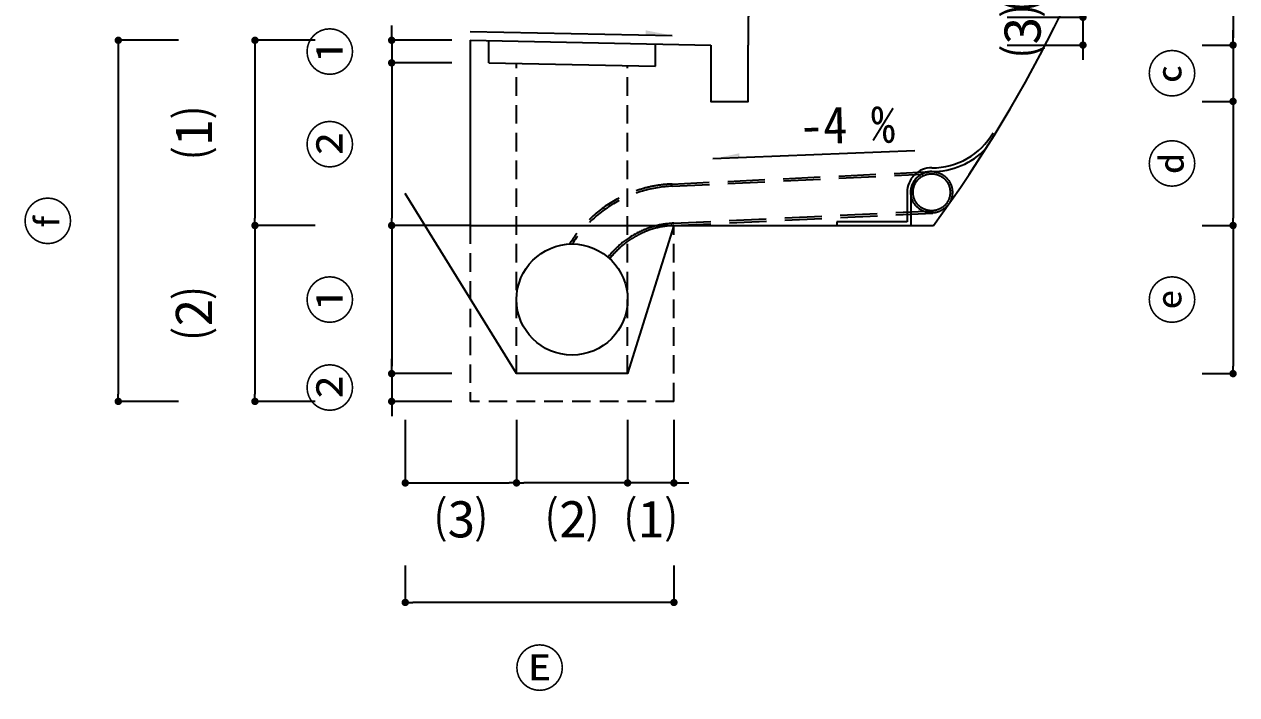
# Model space of a CAD drawing. Header units: millimetres. Extents: x -69382 to 174843, y -46375 to 101648.
# Drawn here: x -23200 to -19927, y -14442 to -12632 of the extents above; entities that cross this region are included whole.
import ezdxf

# ---------------------------------------------------------------- set-up
doc = ezdxf.new("R2010")
doc.units = ezdxf.units.MM
doc.header["$LTSCALE"] = 1000
doc.linetypes.add('A-DASHD01', pattern=[0.75, 0.5, -0.25])
doc.linetypes.add('HIDDEN', pattern=[0.375, 0.25, -0.125])
for name, color, linetype in [('-길작업', 255, 'Continuous'), ('CS-CONC-MAJR', 4, 'Continuous'), ('CS-EXCV', 3, 'A-DIGLN01'), ('CS-LEAL', 1, 'Continuous'), ('CS-LEAT', 3, 'Continuous'), ('CZ-HIDL', 2, 'A-DASHD01'), ('DIM1', 1, 'Continuous')]:
    doc.layers.add(name, color=color, linetype=linetype)
doc.styles.add('WGTXT', font='DotumChe.ttf')
doc.linetypes.add('A-DIGLN01', pattern='A,0.9,-0.2,[19,kscals.shx,S=0.1,R=180,X=0,Y=0],0.9', length=2)
doc.dimstyles.new('DIM-01', dxfattribs={"dimscale": 100, "dimtxt": 3, "dimasz": 0.6, "dimexe": 0, "dimexo": 0, "dimgap": 1, "dimtad": 1, "dimdec": 0, "dimrnd": 0.001, "dimzin": 1, "dimdsep": 46, "dimlunit": 6, "dimtxsty": 'WGTXT', "dimblk": 'DOT', "dimcen": 0, "dimclrd": 1, "dimclre": 1, "dimclrt": 3, "dimadec": 4, "dimazin": 0, "dimtfac": 1, "dimtdec": 0, "dimtix": 1, "dimtmove": 2, "dimatfit": 3, "dimldrblk": 'DOT', "dimfxl": 1.5, "dimlwd": -1, "dimarcsym": 0})

# ---------------------------------------------------------------- blocks, each defined once
blk = doc.blocks.new('_Dot')
at = {"layer": 'DIM1'}
blk.add_line((0, 0), (-1, 0), dxfattribs=at)
at = {"layer": 'DIM1', "const_width": 0.5}
blk.add_lwpolyline([(-0.25, 0, 1), (0.25, 0, 1)], format="xyb", close=True, dxfattribs=at)
blk = doc.blocks.new('*D161')
at = {"color": 1, "linetype": 'ByBlock', "lineweight": -2, "transparency": 16777216}
for p, q in [((-22046.2, -12736.5), (-22208.3, -12736.5)), ((-22046.2, -13175.5), (-22208.3, -13175.5))]:
    blk.add_line(p, q, dxfattribs=at)
at = {"color": 1, "transparency": 16777216}
blk.add_line((-22208.3, -12756.5), (-22208.3, -13155.5), dxfattribs=at)
at = {"layer": 'Defpoints', "color": 0, "linetype": 'ByBlock', "transparency": 16777216}
for p in [(-21996.2, -12736.5), (-22208.3, -13175.5), (-21996.2, -13175.5)]:
    blk.add_point(p, dxfattribs=at)
at = {"color": 1, "linetype": 'ByBlock', "transparency": 16777216, "xscale": 20, "yscale": 20, "zscale": 20}
for p, rotation in [((-22208.3, -12736.5), 90), ((-22208.3, -13175.5), 270)]:
    blk.add_blockref('_Dot', p, dxfattribs=dict(at, rotation=rotation))
at = {"color": 3, "linetype": 'ByBlock', "transparency": 16777216, "insert": (-22367.7, -12956), "char_height": 100, "attachment_point": 5, "rotation": 90, "style": 'WGTXT'}
blk.add_mtext('②', dxfattribs=at)
blk = doc.blocks.new('*D163')
at = {"color": 1, "transparency": 16777216}
for p, q in [((-20341.8, -12418.5), (-20341.8, -12398.5)), ((-20341.8, -12438.5), (-20341.8, -12613.5)), ((-20341.8, -12633.5), (-20341.8, -12653.5))]:
    blk.add_line(p, q, dxfattribs=at)
at = {"color": 1, "linetype": 'ByBlock', "lineweight": -2, "transparency": 16777216}
for p, q in [((-20546.2, -12438.5), (-20341.8, -12438.5)), ((-20546.2, -12613.5), (-20341.8, -12613.5))]:
    blk.add_line(p, q, dxfattribs=at)
at = {"layer": 'Defpoints', "color": 0, "linetype": 'ByBlock', "transparency": 16777216}
for p in [(-20596.2, -12438.5), (-20596.2, -12613.5), (-20341.8, -12613.5)]:
    blk.add_point(p, dxfattribs=at)
at = {"color": 1, "linetype": 'ByBlock', "transparency": 16777216, "xscale": 20, "yscale": 20, "zscale": 20}
for p, rotation in [((-20341.8, -12438.5), 270), ((-20341.8, -12613.5), 90)]:
    blk.add_blockref('_Dot', p, dxfattribs=dict(at, rotation=rotation))
at = {"color": 3, "linetype": 'ByBlock', "transparency": 16777216, "insert": (-20499.4, -12526), "char_height": 100, "attachment_point": 5, "rotation": 90, "style": 'WGTXT'}
blk.add_mtext('⑵', dxfattribs=at)
blk = doc.blocks.new('*D164')
at = {"color": 1, "transparency": 16777216}
for p, q in [((-20341.8, -12593.5), (-20341.8, -12573.5)), ((-20341.8, -12613.5), (-20341.8, -12688.5)), ((-20341.8, -12708.5), (-20341.8, -12728.5))]:
    blk.add_line(p, q, dxfattribs=at)
at = {"color": 1, "linetype": 'ByBlock', "lineweight": -2, "transparency": 16777216}
for p, q in [((-20546.2, -12613.5), (-20341.8, -12613.5)), ((-20546.2, -12688.5), (-20341.8, -12688.5))]:
    blk.add_line(p, q, dxfattribs=at)
at = {"layer": 'Defpoints', "color": 0, "linetype": 'ByBlock', "transparency": 16777216}
for p in [(-20596.2, -12613.5), (-20596.2, -12688.5), (-20341.8, -12688.5)]:
    blk.add_point(p, dxfattribs=at)
at = {"color": 1, "linetype": 'ByBlock', "transparency": 16777216, "xscale": 20, "yscale": 20, "zscale": 20}
for p, rotation in [((-20341.8, -12613.5), 270), ((-20341.8, -12688.5), 90)]:
    blk.add_blockref('_Dot', p, dxfattribs=dict(at, rotation=rotation))
at = {"color": 3, "linetype": 'ByBlock', "transparency": 16777216, "insert": (-20499.4, -12651), "char_height": 100, "attachment_point": 5, "rotation": 90, "style": 'WGTXT'}
blk.add_mtext('⑶', dxfattribs=at)
blk = doc.blocks.new('*D157')
at = {"color": 1, "linetype": 'ByBlock', "lineweight": -2, "transparency": 16777216}
for p, q in [((-20019.7, -12028.5), (-19936.6, -12028.5)), ((-20019.7, -12688.5), (-19936.6, -12688.5))]:
    blk.add_line(p, q, dxfattribs=at)
at = {"color": 1, "transparency": 16777216}
blk.add_line((-19936.6, -12048.5), (-19936.6, -12668.5), dxfattribs=at)
at = {"layer": 'Defpoints', "color": 0, "linetype": 'ByBlock', "transparency": 16777216}
for p in [(-20069.7, -12028.5), (-20069.7, -12688.5), (-19936.6, -12688.5)]:
    blk.add_point(p, dxfattribs=at)
at = {"color": 1, "linetype": 'ByBlock', "transparency": 16777216, "xscale": 20, "yscale": 20, "zscale": 20}
for p, rotation in [((-19936.6, -12028.5), 90), ((-19936.6, -12688.5), 270)]:
    blk.add_blockref('_Dot', p, dxfattribs=dict(at, rotation=rotation))
at = {"color": 3, "linetype": 'ByBlock', "transparency": 16777216, "insert": (-20093.7, -12358.5), "char_height": 100, "attachment_point": 5, "rotation": 90, "style": 'WGTXT'}
blk.add_mtext('ⓑ', dxfattribs=at)
blk = doc.blocks.new('*D158')
at = {"color": 1, "transparency": 16777216}
for p, q in [((-19936.6, -12668.5), (-19936.6, -12648.5)), ((-19936.6, -12688.5), (-19936.6, -12840.5)), ((-19936.6, -12860.5), (-19936.6, -12880.5))]:
    blk.add_line(p, q, dxfattribs=at)
at = {"color": 1, "linetype": 'ByBlock', "lineweight": -2, "transparency": 16777216}
for p, q in [((-20019.7, -12688.5), (-19936.6, -12688.5)), ((-20019.7, -12840.5), (-19936.6, -12840.5))]:
    blk.add_line(p, q, dxfattribs=at)
at = {"layer": 'Defpoints', "color": 0, "linetype": 'ByBlock', "transparency": 16777216}
for p in [(-20069.7, -12688.5), (-20069.7, -12840.5), (-19936.6, -12840.5)]:
    blk.add_point(p, dxfattribs=at)
at = {"color": 1, "linetype": 'ByBlock', "transparency": 16777216, "xscale": 20, "yscale": 20, "zscale": 20}
for p, rotation in [((-19936.6, -12688.5), 270), ((-19936.6, -12840.5), 90)]:
    blk.add_blockref('_Dot', p, dxfattribs=dict(at, rotation=rotation))
at = {"color": 3, "linetype": 'ByBlock', "transparency": 16777216, "insert": (-20093.7, -12764.5), "char_height": 100, "attachment_point": 5, "rotation": 90, "style": 'WGTXT'}
blk.add_mtext('ⓒ', dxfattribs=at)
blk = doc.blocks.new('*D159')
at = {"color": 1, "linetype": 'ByBlock', "lineweight": -2, "transparency": 16777216}
for p, q in [((-20019.7, -12840.5), (-19936.6, -12840.5)), ((-20019.7, -13175.5), (-19936.6, -13175.5))]:
    blk.add_line(p, q, dxfattribs=at)
at = {"color": 1, "transparency": 16777216}
blk.add_line((-19936.6, -12860.5), (-19936.6, -13155.5), dxfattribs=at)
at = {"layer": 'Defpoints', "color": 0, "linetype": 'ByBlock', "transparency": 16777216}
for p in [(-20069.7, -12840.5), (-20069.7, -13175.5), (-19936.6, -13175.5)]:
    blk.add_point(p, dxfattribs=at)
at = {"color": 1, "linetype": 'ByBlock', "transparency": 16777216, "xscale": 20, "yscale": 20, "zscale": 20}
for p, rotation in [((-19936.6, -12840.5), 90), ((-19936.6, -13175.5), 270)]:
    blk.add_blockref('_Dot', p, dxfattribs=dict(at, rotation=rotation))
at = {"color": 3, "linetype": 'ByBlock', "transparency": 16777216, "insert": (-20093.7, -13008), "char_height": 100, "attachment_point": 5, "rotation": 90, "style": 'WGTXT'}
blk.add_mtext('ⓓ', dxfattribs=at)
blk = doc.blocks.new('*D151')
at = {"color": 1, "linetype": 'ByBlock', "lineweight": -2, "transparency": 16777216}
for p, q in [((-20019.7, -13175.5), (-19936.6, -13175.5)), ((-20019.7, -13575.5), (-19936.6, -13575.5))]:
    blk.add_line(p, q, dxfattribs=at)
at = {"color": 1, "transparency": 16777216}
blk.add_line((-19936.6, -13195.5), (-19936.6, -13555.5), dxfattribs=at)
at = {"layer": 'Defpoints', "color": 0, "linetype": 'ByBlock', "transparency": 16777216}
for p in [(-20069.7, -13175.5), (-20069.7, -13575.5), (-19936.6, -13575.5)]:
    blk.add_point(p, dxfattribs=at)
at = {"color": 1, "linetype": 'ByBlock', "transparency": 16777216, "xscale": 20, "yscale": 20, "zscale": 20}
for p, rotation in [((-19936.6, -13175.5), 90), ((-19936.6, -13575.5), 270)]:
    blk.add_blockref('_Dot', p, dxfattribs=dict(at, rotation=rotation))
at = {"color": 3, "linetype": 'ByBlock', "transparency": 16777216, "insert": (-20093.7, -13375.5), "char_height": 100, "attachment_point": 5, "rotation": 90, "style": 'WGTXT'}
blk.add_mtext('ⓔ', dxfattribs=at)
blk = doc.blocks.new('*D148')
at = {"color": 1, "linetype": 'ByBlock', "lineweight": -2, "transparency": 16777216}
for p, q in [((-21571.2, -13700.5), (-21571.2, -13870.5)), ((-21446.2, -13700.5), (-21446.2, -13870.5))]:
    blk.add_line(p, q, dxfattribs=at)
at = {"color": 1, "transparency": 16777216}
for p, q in [((-21591.2, -13870.5), (-21611.2, -13870.5)), ((-21446.2, -13870.5), (-21571.2, -13870.5)), ((-21426.2, -13870.5), (-21406.2, -13870.5))]:
    blk.add_line(p, q, dxfattribs=at)
at = {"layer": 'Defpoints', "color": 0, "linetype": 'ByBlock', "transparency": 16777216}
for p in [(-21571.2, -13650.5), (-21446.2, -13650.5), (-21571.2, -13870.5)]:
    blk.add_point(p, dxfattribs=at)
at = {"color": 1, "linetype": 'ByBlock', "transparency": 16777216, "xscale": 20, "yscale": 20, "zscale": 20}
blk.add_blockref('_Dot', (-21571.2, -13870.5), dxfattribs=at)
at = {"color": 1, "linetype": 'ByBlock', "transparency": 16777216, "xscale": 20, "yscale": 20, "zscale": 20, "rotation": 180}
blk.add_blockref('_Dot', (-21446.2, -13870.5), dxfattribs=at)
at = {"color": 3, "linetype": 'ByBlock', "transparency": 16777216, "insert": (-21508.7, -13974.3), "char_height": 100, "attachment_point": 5, "style": 'WGTXT'}
blk.add_mtext('⑴', dxfattribs=at)
blk = doc.blocks.new('*D149')
at = {"color": 1, "linetype": 'ByBlock', "lineweight": -2, "transparency": 16777216}
for p, q in [((-22171.6, -13700.5), (-22171.6, -13870.5)), ((-21871.2, -13700.5), (-21871.2, -13870.5))]:
    blk.add_line(p, q, dxfattribs=at)
at = {"color": 1, "transparency": 16777216}
blk.add_line((-22151.6, -13870.5), (-21891.2, -13870.5), dxfattribs=at)
at = {"layer": 'Defpoints', "color": 0, "linetype": 'ByBlock', "transparency": 16777216}
for p in [(-22171.6, -13650.5), (-21871.2, -13650.5), (-21871.2, -13870.5)]:
    blk.add_point(p, dxfattribs=at)
at = {"color": 1, "linetype": 'ByBlock', "transparency": 16777216, "xscale": 20, "yscale": 20, "zscale": 20, "rotation": 180}
blk.add_blockref('_Dot', (-22171.6, -13870.5), dxfattribs=at)
at = {"color": 1, "linetype": 'ByBlock', "transparency": 16777216, "xscale": 20, "yscale": 20, "zscale": 20}
blk.add_blockref('_Dot', (-21871.2, -13870.5), dxfattribs=at)
at = {"color": 3, "linetype": 'ByBlock', "transparency": 16777216, "insert": (-22021.4, -13974.3), "char_height": 100, "attachment_point": 5, "style": 'WGTXT'}
blk.add_mtext('⑶', dxfattribs=at)
blk = doc.blocks.new('*D150')
at = {"color": 1, "linetype": 'ByBlock', "lineweight": -2, "transparency": 16777216}
for p, q in [((-21871.2, -13700.5), (-21871.2, -13870.5)), ((-21571.2, -13700.5), (-21571.2, -13870.5))]:
    blk.add_line(p, q, dxfattribs=at)
at = {"color": 1, "transparency": 16777216}
blk.add_line((-21591.2, -13870.5), (-21851.2, -13870.5), dxfattribs=at)
at = {"layer": 'Defpoints', "color": 0, "linetype": 'ByBlock', "transparency": 16777216}
for p in [(-21871.2, -13650.5), (-21571.2, -13650.5), (-21871.2, -13870.5)]:
    blk.add_point(p, dxfattribs=at)
at = {"color": 1, "linetype": 'ByBlock', "transparency": 16777216, "xscale": 20, "yscale": 20, "zscale": 20, "rotation": 180}
blk.add_blockref('_Dot', (-21871.2, -13870.5), dxfattribs=at)
at = {"color": 1, "linetype": 'ByBlock', "transparency": 16777216, "xscale": 20, "yscale": 20, "zscale": 20}
blk.add_blockref('_Dot', (-21571.2, -13870.5), dxfattribs=at)
at = {"color": 3, "linetype": 'ByBlock', "transparency": 16777216, "insert": (-21721.2, -13974.3), "char_height": 100, "attachment_point": 5, "style": 'WGTXT'}
blk.add_mtext('⑵', dxfattribs=at)
blk = doc.blocks.new('*D170')
at = {"color": 1, "transparency": 16777216}
for p, q in [((-22208.3, -13555.5), (-22208.3, -13535.5)), ((-22208.3, -13575.5), (-22208.3, -13650.5)), ((-22208.3, -13670.5), (-22208.3, -13690.5))]:
    blk.add_line(p, q, dxfattribs=at)
at = {"color": 1, "linetype": 'ByBlock', "lineweight": -2, "transparency": 16777216}
for p, q in [((-22046.2, -13575.5), (-22208.3, -13575.5)), ((-22046.2, -13650.5), (-22208.3, -13650.5))]:
    blk.add_line(p, q, dxfattribs=at)
at = {"layer": 'Defpoints', "color": 0, "linetype": 'ByBlock', "transparency": 16777216}
for p in [(-21996.2, -13575.5), (-22208.3, -13650.5), (-21996.2, -13650.5)]:
    blk.add_point(p, dxfattribs=at)
at = {"color": 1, "linetype": 'ByBlock', "transparency": 16777216, "xscale": 20, "yscale": 20, "zscale": 20}
for p, rotation in [((-22208.3, -13575.5), 270), ((-22208.3, -13650.5), 90)]:
    blk.add_blockref('_Dot', p, dxfattribs=dict(at, rotation=rotation))
at = {"color": 3, "linetype": 'ByBlock', "transparency": 16777216, "insert": (-22367.7, -13613), "char_height": 100, "attachment_point": 5, "rotation": 90, "style": 'WGTXT'}
blk.add_mtext('②', dxfattribs=at)
blk = doc.blocks.new('*D171')
at = {"color": 1, "linetype": 'ByBlock', "lineweight": -2, "transparency": 16777216}
for p, q in [((-22415.2, -12675.5), (-22577.4, -12675.5)), ((-22415.2, -13175.5), (-22577.4, -13175.5))]:
    blk.add_line(p, q, dxfattribs=at)
at = {"color": 1, "transparency": 16777216}
blk.add_line((-22577.4, -12695.5), (-22577.4, -13155.5), dxfattribs=at)
at = {"layer": 'Defpoints', "color": 0, "linetype": 'ByBlock', "transparency": 16777216}
for p in [(-22365.2, -12675.5), (-22577.4, -13175.5), (-22365.2, -13175.5)]:
    blk.add_point(p, dxfattribs=at)
at = {"color": 1, "linetype": 'ByBlock', "transparency": 16777216, "xscale": 20, "yscale": 20, "zscale": 20}
for p, rotation in [((-22577.4, -12675.5), 90), ((-22577.4, -13175.5), 270)]:
    blk.add_blockref('_Dot', p, dxfattribs=dict(at, rotation=rotation))
at = {"color": 3, "linetype": 'ByBlock', "transparency": 16777216, "insert": (-22736.7, -12925.5), "char_height": 100, "attachment_point": 5, "rotation": 90, "style": 'WGTXT'}
blk.add_mtext('⑴', dxfattribs=at)
blk = doc.blocks.new('*D172')
at = {"color": 1, "transparency": 16777216}
for p, q in [((-22208.3, -12655.5), (-22208.3, -12635.5)), ((-22208.3, -12675.5), (-22208.3, -12736.5)), ((-22208.3, -12756.5), (-22208.3, -12776.5))]:
    blk.add_line(p, q, dxfattribs=at)
at = {"color": 1, "linetype": 'ByBlock', "lineweight": -2, "transparency": 16777216}
for p, q in [((-22046.2, -12675.5), (-22208.3, -12675.5)), ((-22046.2, -12736.5), (-22208.3, -12736.5))]:
    blk.add_line(p, q, dxfattribs=at)
at = {"layer": 'Defpoints', "color": 0, "linetype": 'ByBlock', "transparency": 16777216}
for p in [(-21996.2, -12675.5), (-22208.3, -12736.5), (-21996.2, -12736.5)]:
    blk.add_point(p, dxfattribs=at)
at = {"color": 1, "linetype": 'ByBlock', "transparency": 16777216, "xscale": 20, "yscale": 20, "zscale": 20}
for p, rotation in [((-22208.3, -12675.5), 270), ((-22208.3, -12736.5), 90)]:
    blk.add_blockref('_Dot', p, dxfattribs=dict(at, rotation=rotation))
at = {"color": 3, "linetype": 'ByBlock', "transparency": 16777216, "insert": (-22367.7, -12706), "char_height": 100, "attachment_point": 5, "rotation": 90, "style": 'WGTXT'}
blk.add_mtext('①', dxfattribs=at)
blk = doc.blocks.new('*D173')
at = {"color": 1, "linetype": 'ByBlock', "lineweight": -2, "transparency": 16777216}
for p, q in [((-22415.2, -13175.5), (-22577.4, -13175.5)), ((-22415.2, -13650.5), (-22577.4, -13650.5))]:
    blk.add_line(p, q, dxfattribs=at)
at = {"color": 1, "transparency": 16777216}
blk.add_line((-22577.4, -13195.5), (-22577.4, -13630.5), dxfattribs=at)
at = {"layer": 'Defpoints', "color": 0, "linetype": 'ByBlock', "transparency": 16777216}
for p in [(-22365.2, -13175.5), (-22577.4, -13650.5), (-22365.2, -13650.5)]:
    blk.add_point(p, dxfattribs=at)
at = {"color": 1, "linetype": 'ByBlock', "transparency": 16777216, "xscale": 20, "yscale": 20, "zscale": 20}
for p, rotation in [((-22577.4, -13175.5), 90), ((-22577.4, -13650.5), 270)]:
    blk.add_blockref('_Dot', p, dxfattribs=dict(at, rotation=rotation))
at = {"color": 3, "linetype": 'ByBlock', "transparency": 16777216, "insert": (-22736.7, -13413), "char_height": 100, "attachment_point": 5, "rotation": 90, "style": 'WGTXT'}
blk.add_mtext('⑵', dxfattribs=at)
blk = doc.blocks.new('*D175')
at = {"color": 1, "linetype": 'ByBlock', "lineweight": -2, "transparency": 16777216}
for p, q in [((-22046.2, -13175.5), (-22208.3, -13175.5)), ((-22046.2, -13575.5), (-22208.3, -13575.5))]:
    blk.add_line(p, q, dxfattribs=at)
at = {"color": 1, "transparency": 16777216}
blk.add_line((-22208.3, -13195.5), (-22208.3, -13555.5), dxfattribs=at)
at = {"layer": 'Defpoints', "color": 0, "linetype": 'ByBlock', "transparency": 16777216}
for p in [(-21996.2, -13175.5), (-22208.3, -13575.5), (-21996.2, -13575.5)]:
    blk.add_point(p, dxfattribs=at)
at = {"color": 1, "linetype": 'ByBlock', "transparency": 16777216, "xscale": 20, "yscale": 20, "zscale": 20}
for p, rotation in [((-22208.3, -13175.5), 90), ((-22208.3, -13575.5), 270)]:
    blk.add_blockref('_Dot', p, dxfattribs=dict(at, rotation=rotation))
at = {"color": 3, "linetype": 'ByBlock', "transparency": 16777216, "insert": (-22367.7, -13375.5), "char_height": 100, "attachment_point": 5, "rotation": 90, "style": 'WGTXT'}
blk.add_mtext('①', dxfattribs=at)
blk = doc.blocks.new('*D174')
at = {"color": 1, "linetype": 'ByBlock', "lineweight": -2, "transparency": 16777216}
for p, q in [((-22784.2, -12675.5), (-22946.4, -12675.5)), ((-22784.2, -13650.5), (-22946.4, -13650.5))]:
    blk.add_line(p, q, dxfattribs=at)
at = {"color": 1, "transparency": 16777216}
blk.add_line((-22946.4, -12695.5), (-22946.4, -13630.5), dxfattribs=at)
at = {"layer": 'Defpoints', "color": 0, "linetype": 'ByBlock', "transparency": 16777216}
for p in [(-22734.2, -12675.5), (-22946.4, -13650.5), (-22734.2, -13650.5)]:
    blk.add_point(p, dxfattribs=at)
at = {"color": 1, "linetype": 'ByBlock', "transparency": 16777216, "xscale": 20, "yscale": 20, "zscale": 20}
for p, rotation in [((-22946.4, -12675.5), 90), ((-22946.4, -13650.5), 270)]:
    blk.add_blockref('_Dot', p, dxfattribs=dict(at, rotation=rotation))
at = {"color": 3, "linetype": 'ByBlock', "transparency": 16777216, "insert": (-23129.1, -13163), "char_height": 100, "attachment_point": 5, "rotation": 90, "style": 'WGTXT'}
blk.add_mtext('ⓕ', dxfattribs=at)
blk = doc.blocks.new('*D176')
at = {"color": 1, "linetype": 'ByBlock', "lineweight": -2, "transparency": 16777216}
for p, q in [((-22171.6, -14093.2), (-22171.6, -14193.2)), ((-21446.2, -14093.2), (-21446.2, -14193.2))]:
    blk.add_line(p, q, dxfattribs=at)
at = {"color": 1, "transparency": 16777216}
blk.add_line((-21466.2, -14193.2), (-22151.6, -14193.2), dxfattribs=at)
at = {"layer": 'Defpoints', "color": 0, "linetype": 'ByBlock', "transparency": 16777216}
for p in [(-22171.6, -14043.2), (-21446.2, -14043.2), (-22171.6, -14193.2)]:
    blk.add_point(p, dxfattribs=at)
at = {"color": 1, "linetype": 'ByBlock', "transparency": 16777216, "xscale": 20, "yscale": 20, "zscale": 20, "rotation": 180}
blk.add_blockref('_Dot', (-22171.6, -14193.2), dxfattribs=at)
at = {"color": 1, "linetype": 'ByBlock', "transparency": 16777216, "xscale": 20, "yscale": 20, "zscale": 20}
blk.add_blockref('_Dot', (-21446.2, -14193.2), dxfattribs=at)
at = {"color": 3, "linetype": 'ByBlock', "transparency": 16777216, "insert": (-21808.9, -14376.8), "char_height": 100, "attachment_point": 5, "style": 'WGTXT'}
blk.add_mtext('Ⓔ', dxfattribs=at)

msp = doc.modelspace()

# ---------------------------------------------------------------- linework, layer by layer
at = {"layer": '-길작업', "color": 3}
msp.add_line((-21996.1794, -13175.4655), (-22118.1721, -13175.4655), dxfattribs=at)
at = {"layer": 'CS-CONC-MAJR'}
for p, q in [((-21996.1794, -12675.4655), (-21346.1794, -12688.4655)), ((-21996.1794, -12675.4655), (-21996.1794, -13175.4655)), ((-21946.1794, -12736.4655), (-21946.1794, -12676.4655)), ((-21496.1794, -12745.4655), (-21496.1794, -12685.4655)), ((-21946.1794, -12736.4655), (-21496.1794, -12745.4655)), ((-21996.1794, -13175.4655), (-20745.2488, -13175.4655)), ((-20816.4265, -13165.4655), (-21006.4265, -13165.4655)), ((-21006.4265, -13165.4655), (-21006.4265, -13175.4655))]:
    msp.add_line(p, q, dxfattribs=at)
at = {"layer": 'CS-CONC-MAJR', "linetype": 'HIDDEN', "ltscale": 0.2}
for p, q in [((-21871.1794, -13575.4655), (-21871.1794, -12737.9655)), ((-21571.1794, -13575.4655), (-21571.1794, -12743.9655)), ((-21996.1794, -13175.4655), (-21996.1794, -13650.4655)), ((-21446.1794, -13650.4655), (-21446.1794, -13175.4655)), ((-21446.1794, -13650.4655), (-21996.1794, -13650.4655))]:
    msp.add_line(p, q, dxfattribs=at)
at = {"layer": 'CS-CONC-MAJR'}
for points in [[(-20596.1794, -12028.4655), (-20646.1794, -12028.4655), (-20946.1794, -12028.4655), (-21096.1794, -12028.4655), (-21126.1794, -12438.4655), (-21246.1794, -12613.4655), (-21246.1794, -12688.4655)], [(-21346.1794, -12688.4655), (-21346.1794, -12840.4655), (-21246.1794, -12840.4655), (-21246.1794, -12688.4655)], [(-20816.4265, -13085.8234), (-20816.4265, -13165.4655)], [(-20806.4265, -13085.8234), (-20806.4265, -13175.4655)]]:
    msp.add_lwpolyline(points, dxfattribs=at)
msp.add_circle((-21721.1794, -13375.4655), 150, dxfattribs=at)
for centre, radius, start, end in [((-23739.6658, -10984.8906), 3710.1417, 323.8125501, 344.4666215), ((-20748.7336, -12829.829), 190, 269.621106, 329.833521), ((-20748.7336, -12829.829), 200, 269.621106, 316.474495), ((-20750.4265, -13085.8234), 66, 89.621106, 180), ((-20750.4265, -13085.8234), 56, 89.621106, 180)]:
    msp.add_arc(centre, radius, start, end, dxfattribs=at)
at = {"layer": 'CS-EXCV'}
msp.add_lwpolyline([(-21446.1794, -13175.4655), (-21571.1794, -13575.4655), (-21871.1794, -13575.4655), (-22171.5793, -13088.9735)], dxfattribs=at)
at = {"layer": 'CS-LEAL'}
for p, q in [((-21996.1794, -12651.7409), (-21450.6932, -12662.6506)), ((-20795.8354, -12974.2027), (-21340.9947, -12996.0091))]:
    msp.add_line(p, q, dxfattribs=at)
for points in [[(-21450.6932, -12662.6506), (-21522.2535, -12648.7169), (-21522.5035, -12661.2144)], [(-21340.9947, -12996.0091), (-21269.7271, -12980.6484), (-21269.2275, -12993.1384)]]:
    msp.add_solid(points, dxfattribs=at)
at = {"layer": 'CZ-HIDL', "ltscale": 0.2}
for p, q in [((-21450.6559, -13063.5549), (-20749.0169, -13029.8681)), ((-21450.3783, -13069.5486), (-20773.976, -13036.8713)), ((-21446.4605, -13169.4719), (-20744.7803, -13135.7834)), ((-21446.2259, -13175.4673), (-20744.5405, -13141.7786))]:
    msp.add_line(p, q, dxfattribs=at)
at = {"layer": 'CZ-HIDL'}
for radius in [56, 50]:
    msp.add_circle((-20750.4265, -13085.8234), radius, dxfattribs=at)
at = {"layer": 'CZ-HIDL', "ltscale": 0.2}
for centre, radius, start, end in [((-21437.4681, -13404.4924), 341.1924, 92.215151, 148.3820373), ((-21437.468, -13404.4924), 335.1925, 92.2073595, 147.7170454)]:
    msp.add_arc(centre, radius, start, end, dxfattribs=at)
at = {"layer": 'CZ-HIDL', "ltscale": 20}
for radius, start, end in [(235.1925, 92.1911991, 142.4694662), (229.1925, 92.1899604, 142.5745651)]:
    msp.add_arc((-21437.468, -13404.4924), radius, start, end, dxfattribs=at)

# ---------------------------------------------------------------- texts
at = {"layer": 'CS-LEAT', "style": 'WGTXT'}
msp.add_text('-4 %%%', height=100, rotation=0.9948472, dxfattribs=at).set_placement((-21106.781, -12955.8463))

# ---------------------------------------------------------------- dimensions: what is measured, and where the dimension line sits
at = {"linetype": 'ByBlock'}
for base, p1, p2, text, picture, middle in [((-19936.6087, -12688.4655), (-20069.7068, -12028.4655), (-20069.7068, -12688.4655), 'ⓑ', '*D157', (-20093.666, -12358.4655)), ((-20341.7861, -12613.4655), (-20596.1794, -12438.4655), (-20596.1794, -12613.4655), '⑵', '*D163', (-20499.376, -12525.9655)), ((-20341.7861, -12688.4655), (-20596.1794, -12613.4655), (-20596.1794, -12688.4655), '⑶', '*D164', (-20499.376, -12650.9655)), ((-19936.6087, -12840.4655), (-20069.7068, -12688.4655), (-20069.7068, -12840.4655), 'ⓒ', '*D158', (-20093.666, -12764.4655)), ((-19936.6087, -13175.4655), (-20069.7068, -12840.4655), (-20069.7068, -13175.4655), 'ⓓ', '*D159', (-20093.666, -13007.9655)), ((-19936.6087, -13575.4655), (-20069.7068, -13175.4655), (-20069.7068, -13575.4655), 'ⓔ', '*D151', (-20093.666, -13375.4655))]:
    dim = msp.add_linear_dim(base=base, p1=p1, p2=p2, angle=90, text=text, dimstyle='DIM-01', override={"dimtxt": 1, "dimasz": 0.2, "dimexo": 0.5, "dimfxl": 1.25}, dxfattribs=at)
    dim.commit()
    dim.dimension.update_dxf_attribs({"geometry": picture, "text_midpoint": middle})
for base, p1, p2, angle, text, picture, middle in [((-22208.3248, -12736.4655), (-21996.1794, -12675.4655), (-21996.1794, -12736.4655), 90, '①', '*D172', (-22367.7068, -12705.9655)), ((-22946.3827, -13650.4655), (-22734.2373, -12675.4655), (-22734.2373, -13650.4655), 90, 'ⓕ', '*D174', (-23129.068, -13162.9655)), ((-22577.3538, -13175.4655), (-22365.2084, -12675.4655), (-22365.2084, -13175.4655), 90, '⑴', '*D171', (-22736.7357, -12925.4655)), ((-22208.3248, -13175.4655), (-21996.1794, -12736.4655), (-21996.1794, -13175.4655), 90, '②', '*D161', (-22367.7068, -12955.9655)), ((-22577.3538, -13650.4655), (-22365.2084, -13175.4655), (-22365.2084, -13650.4655), 90, '⑵', '*D173', (-22736.7357, -13412.9655)), ((-22208.3248, -13575.4655), (-21996.1794, -13175.4655), (-21996.1794, -13575.4655), 90, '①', '*D175', (-22367.7068, -13375.4655)), ((-22208.3248, -13650.4655), (-21996.1794, -13575.4655), (-21996.1794, -13650.4655), 90, '②', '*D170', (-22367.7068, -13612.9655)), ((-21871.1794, -13870.5446), (-21571.1794, -13650.4655), (-21871.1794, -13650.4655), 180, '⑵', '*D150', (-21721.1794, -13974.2822)), ((-21571.1794, -13870.5446), (-21446.1794, -13650.4655), (-21571.1794, -13650.4655), 180, '⑴', '*D148', (-21508.6794, -13974.2822)), ((-22171.5793, -14193.2198), (-21446.1794, -14043.2198), (-22171.5793, -14043.2198), 180, 'Ⓔ', '*D176', (-21808.8794, -14376.7597))]:
    dim = msp.add_linear_dim(base=base, p1=p1, p2=p2, angle=angle, text=text, dimstyle='DIM-01', override={"dimtxt": 1, "dimasz": 0.2, "dimexo": 0.5, "dimfxl": 1.25}, dxfattribs=at)
    dim.commit()
    dim.dimension.update_dxf_attribs({"geometry": picture, "text_midpoint": middle, "dimtype": 160})
dim = msp.add_linear_dim(base=(-21871.1794, -13870.5446), p1=(-22171.5793, -13650.4655), p2=(-21871.1794, -13650.4655), text='⑶', dimstyle='DIM-01', override={"dimtxt": 1, "dimasz": 0.2, "dimexo": 0.5, "dimfxl": 1.25}, dxfattribs=at)
dim.commit()
dim.dimension.update_dxf_attribs({"geometry": '*D149', "text_midpoint": (-22021.3794, -13974.2822), "dimtype": 160})

doc.saveas('drawing.dxf')
